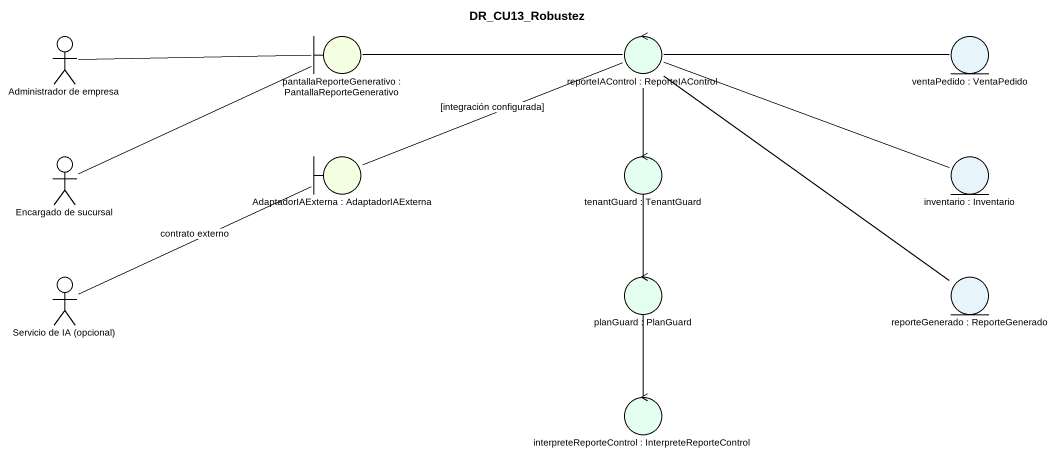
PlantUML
@startuml
title DR_CU13_Robustez
actor "Administrador de empresa" as Administrador_de_empresa
boundary "pantallaReporteGenerativo : PantallaReporteGenerativo" as pantallaReporteGenerativo #F5FFE1
control "reporteIAControl : ReporteIAControl" as reporteIAControl #E4FFF0
entity "ventaPedido : VentaPedido" as ventaPedido #E8F4FB
actor "Encargado de sucursal" as Encargado_de_sucursal
boundary "AdaptadorIAExterna : AdaptadorIAExterna" as AdaptadorIAExterna #F5FFE1
control "tenantGuard : TenantGuard" as tenantGuard #E4FFF0
entity "inventario : Inventario" as inventario #E8F4FB
actor "Servicio de IA (opcional)" as Servicio_de_IA_opcional
control "planGuard : PlanGuard" as planGuard #E4FFF0
entity "reporteGenerado : ReporteGenerado" as reporteGenerado #E8F4FB
control "interpreteReporteControl : InterpreteReporteControl" as interpreteReporteControl #E4FFF0
Administrador_de_empresa -right- pantallaReporteGenerativo
pantallaReporteGenerativo -right- reporteIAControl
reporteIAControl -left- pantallaReporteGenerativo
reporteIAControl -right- ventaPedido
reporteIAControl -left- AdaptadorIAExterna : [integración configurada]
reporteIAControl -- tenantGuard
reporteIAControl -right- inventario
reporteIAControl -- planGuard
reporteIAControl -- reporteGenerado
reporteIAControl -- interpreteReporteControl
Encargado_de_sucursal -right- pantallaReporteGenerativo
AdaptadorIAExterna -left- Servicio_de_IA_opcional : contrato externo
@enduml
